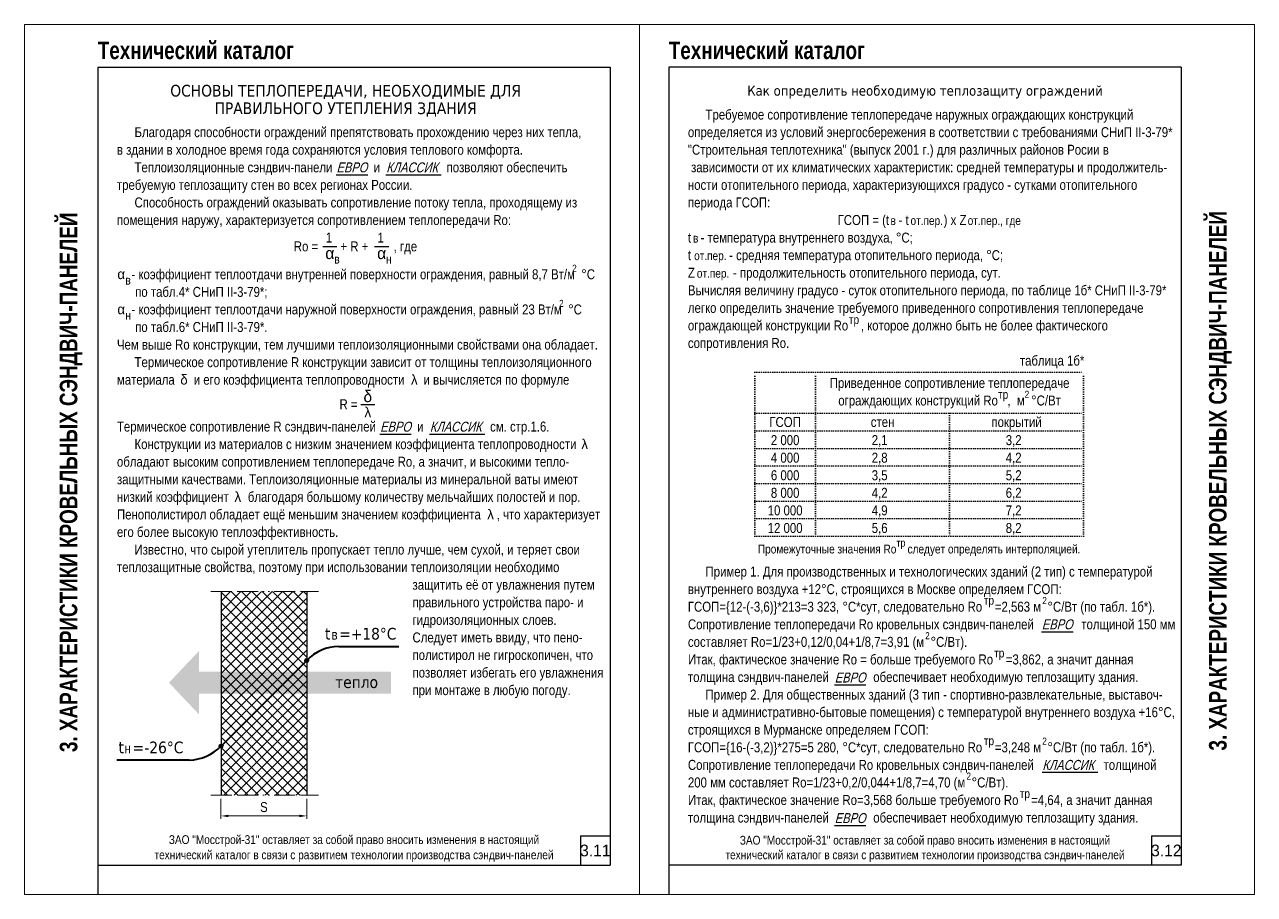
# Model space of a CAD drawing. Extents: x 5821 to 16321, y -13531 to 5774.
# Drawn here: x 5821 to 7921, y -6849 to -5364 of the extents above; entities that cross this region are included whole.
import ezdxf
from ezdxf.enums import TextEntityAlignment as Align

# ---------------------------------------------------------------- set-up
doc = ezdxf.new("R2010")
doc.units = 0
doc.header["$LTSCALE"] = 3
doc.linetypes.add('ACAD_ISO13W100', pattern=[36, 12, -3, 12, -3, 0, -3, 0, -3])
doc.linetypes.add('DOT2', pattern=[0.125, 0, -0.125])
doc.layers.get('0').update_dxf_attribs({"linetype": 'CONTINUOUS', "lineweight": 30})
for name, color, linetype, lineweight in [('Logo', 1, 'CONTINUOUS', 9), ('new_fill', 8, 'CONTINUOUS', 13), ('RAZMER', 7, 'CONTINUOUS', 9)]:
    doc.layers.add(name, color=color, linetype=linetype, lineweight=lineweight)
doc.layers.add('Punktir', color=7, linetype='CONTINUOUS')
doc.styles.add('LOGO', font='HATTEN.TTF')
doc.styles.get("Standard").update_dxf_attribs({"font": 'TAHOMA.TTF'})
doc.styles.add('style1', font='ARIALN.TTF')
doc.styles.add('style2', font='impact.TTF')
doc.styles.add('курсив', font='ARIAL.TTF', dxfattribs={"width": 0.8, "oblique": 15})

msp = doc.modelspace()

# ---------------------------------------------------------------- hatches: boundary and pattern name
at = {"layer": 'new_fill'}
h = msp.add_hatch(dxfattribs=at)
h.set_pattern_fill('ANSI37', color=256, scale=100, style=0)
h.set_pattern_definition([(45, (-3054.534, -21021.587), (-8.838835, 8.838835), []), (135, (-3054.534, -21021.587), (-8.838835, -8.838835), [])])
h.paths.add_polyline_path([(6302.93, -6331.79), (6156.64, -6331.79), (6156.64, -6679.3), (6302.93, -6679.3)])
msp.add_hatch(color=11, dxfattribs=at).paths.add_polyline_path([(6446.73, -6468.47), (6118.76, -6468.47), (6118.76, -6433.22), (6067.61, -6487.28), (6118.76, -6541.34), (6118.76, -6506.09), (6446.73, -6506.09)])

# ---------------------------------------------------------------- linework, layer by layer
at = {"color": 1}
for p, q in [((5946.09, -5436.59), (6821.09, -5436.59)), ((5946.09, -5436.59), (5946.09, -6848.74)), ((6821.09, -5436.59), (6821.09, -6798.74)), ((7796.09, -5436.59), (6921.09, -5436.59)), ((6921.09, -5436.59), (6921.09, -6848.74)), ((7796.09, -5436.59), (7796.09, -6798.74)), ((6353.23, -5620.12), (6406.97, -5620.12)), ((6438.22, -5620.12), (6532.67, -5620.12)), ((6427.73, -6062.83), (6481.47, -6062.83)), ((6512.72, -6062.83), (6607.18, -6062.83)), ((7557.61, -6400.24), (7611.35, -6400.24)), ((7204, -6491.06), (7257.74, -6491.06)), ((7558.64, -6640.24), (7653.69, -6640.24)), ((7204, -6731.06), (7257.74, -6731.06)), ((6770.18, -6748.74), (6821.09, -6748.74)), ((6770.18, -6748.74), (6770.18, -6798.74)), ((7745.18, -6748.74), (7796.09, -6748.74)), ((7745.18, -6748.74), (7745.18, -6798.74)), ((5946.09, -6798.74), (6821.09, -6798.74)), ((7796.09, -6798.74), (6921.09, -6798.74))]:
    msp.add_line(p, q, dxfattribs=at)
for p, q in [((6330.22, -5742.66), (6354.51, -5742.66)), ((6418.72, -5742.66), (6443.01, -5742.66)), ((6395, -6012.29), (6419.29, -6012.29)), ((6156.64, -6331.79), (6156.64, -6679.3)), ((6302.93, -6331.79), (6302.93, -6679.3))]:
    msp.add_line(p, q)
at = {"layer": 'Logo', "lineweight": 40}
for p, q in [((6357.4, -6425.33), (6460.36, -6425.33)), ((6302.93, -6449.22), (6156.64, -6595.5)), ((6102.17, -6619.39), (5978.77, -6619.39))]:
    msp.add_line(p, q, dxfattribs=at)
for centre in [(6302.93, -6449.22), (6156.64, -6595.5)]:
    msp.add_circle(centre, 2.94, dxfattribs=at)
for centre, start, end in [((6359.18, -6503.45), 91.30687, 136.05018), ((6100.39, -6541.27), 271.30687, 316.05018)]:
    msp.add_arc(centre, 78.14, start, end, dxfattribs=at)
at = {"layer": 'Punktir', "linetype": 'DOT2', "ltscale": 10}
for p, q in [((7067.78, -5957.21), (7629.41, -5957.21)), ((7067.78, -6237.21), (7067.78, -5957.21)), ((7171.78, -6237.21), (7171.78, -5957.21)), ((7629.41, -6237.21), (7629.41, -5957.21)), ((7067.78, -6027.21), (7629.41, -6027.21)), ((7400.59, -6027.21), (7400.59, -6237.21)), ((7067.78, -6057.21), (7629.41, -6057.21)), ((7067.78, -6087.21), (7629.41, -6087.21)), ((7067.78, -6117.21), (7629.41, -6117.21)), ((7067.78, -6147.21), (7629.41, -6147.21)), ((7067.78, -6177.21), (7629.41, -6177.21)), ((7067.78, -6207.21), (7629.41, -6207.21)), ((7067.78, -6237.21), (7629.41, -6237.21))]:
    msp.add_line(p, q, dxfattribs=at)
at = {"layer": 'RAZMER'}
for p, q in [((5821.09, -5363.74), (5821.09, -6848.74)), ((5821.09, -5363.74), (5821.09, -6848.74)), ((5821.09, -5363.74), (5821.09, -6848.74)), ((5821.09, -5363.74), (5821.09, -6848.74)), ((5821.09, -5363.74), (5821.09, -6848.74)), ((5821.09, -5363.74), (5821.09, -6848.74)), ((5821.09, -5363.74), (5821.09, -6848.74)), ((5821.09, -5363.74), (5821.09, -6848.74)), ((5821.09, -5363.74), (5821.09, -6848.74)), ((5821.09, -5363.74), (5821.09, -6848.74)), ((5821.09, -5363.74), (5821.09, -6848.74)), ((5821.09, -5363.74), (5821.09, -6848.74)), ((5821.09, -5363.74), (5821.09, -6848.74)), ((5821.09, -5363.74), (5821.09, -6848.74)), ((5821.09, -5363.74), (5821.09, -6848.74)), ((5821.09, -5363.74), (5821.09, -6848.74)), ((5821.09, -5363.74), (5821.09, -6848.74)), ((5821.09, -5363.74), (5821.09, -6848.74)), ((5821.09, -5363.74), (5821.09, -6848.74)), ((5821.09, -5363.74), (5821.09, -6848.74)), ((5821.09, -5363.74), (5821.09, -6848.74)), ((5821.09, -5363.74), (5821.09, -6848.74)), ((5821.09, -5363.74), (5821.09, -6848.74)), ((5821.09, -5363.74), (5821.09, -6848.74)), ((5821.09, -5363.74), (5821.09, -6848.74)), ((5821.09, -5363.74), (5821.09, -6848.74)), ((5821.09, -5363.74), (5821.09, -6848.74)), ((5821.09, -5363.74), (5821.09, -6848.74)), ((5821.09, -5363.74), (5821.09, -6848.74)), ((5821.09, -5363.74), (5821.09, -6848.74)), ((5821.09, -5363.74), (5821.09, -6848.74)), ((5821.09, -5363.74), (5821.09, -6848.74)), ((5821.09, -5363.74), (5821.09, -6848.74)), ((5821.09, -5363.74), (5821.09, -6848.74)), ((5821.09, -5363.74), (5821.09, -6848.74)), ((5821.09, -5363.74), (5821.09, -6848.74)), ((5821.09, -5363.74), (5821.09, -6848.74)), ((5821.09, -5363.74), (5821.09, -6848.74)), ((5821.09, -5363.74), (5821.09, -6848.74)), ((5821.09, -5363.74), (5821.09, -6848.74)), ((5821.09, -5363.74), (5821.09, -6848.74)), ((5821.09, -5363.74), (5821.09, -6848.74)), ((6156.43, -6685.85), (6156.43, -6719.76)), ((6302.93, -6685.85), (6302.93, -6719.76)), ((6168.93, -6714.76), (6290.43, -6714.76))]:
    msp.add_line(p, q, dxfattribs=at)
at = {"layer": 'RAZMER', "linetype": 'ACAD_ISO13W100'}
for p, q in [((6138.91, -6331.79), (6322.9, -6331.79)), ((6138.91, -6679.3), (6322.9, -6679.3))]:
    msp.add_line(p, q, dxfattribs=at)
at = {"layer": 'RAZMER'}
for points in [[(6871.09, -5363.74), (5821.09, -5363.74), (5821.09, -6848.74), (6871.09, -6848.74)], [(6871.09, -5363.74), (7921.09, -5363.74), (7921.09, -6848.74), (6871.09, -6848.74)]]:
    msp.add_lwpolyline(points, close=True, dxfattribs=at)
for points in [[(6168.93, -6712.68), (6168.93, -6716.84), (6156.43, -6714.76)], [(6290.43, -6712.68), (6290.43, -6716.84), (6302.93, -6714.76)]]:
    msp.add_solid(points, dxfattribs=at)

# ---------------------------------------------------------------- texts
for s, p in [('ОСНОВЫ ТЕПЛОПЕРЕДАЧИ, НЕОБХОДИМЫЕ ДЛЯ', (6369.19, -5476.59)), ('ПРАВИЛЬНОГО УТЕПЛЕНИЯ ЗДАНИЯ', (6369.19, -5506.59))]:
    msp.add_text(s, height=20).set_placement(p, align=Align.MIDDLE_CENTER)
at = {"color": 1}
msp.add_text('Как определить необходимую теплозащиту ограждений', height=17, dxfattribs=at).set_placement((7358.59, -5476.59), align=Align.MIDDLE_CENTER)
at = {"style": 'style1'}
for s, height, p in [('Требуемое сопротивление теплопередаче наружных ограждающих конструкций', 17, (6983.77, -5525.88)), ('Благодаря способности ограждений препятствовать прохождению через них тепла,', 17, (6008.77, -5555.88)), ('определяется из условий энергосбережения в соответствии с требованиями СНиП II-3-79*', 17, (6953.77, -5555.88)), ('в здании в холодное время года сохраняются условия теплового комфорта.', 17, (5978.77, -5585.88)), ('"Строительная теплотехника" (выпуск 2001 г.) для различных районов Росии в', 17, (6953.77, -5585.88)), ('Теплоизоляционные сэндвич-панели             и                     позволяют обеспечить', 17, (6008.77, -5615.88)), (' зависимости от их климатических характеристик: средней температуры и продолжитель-', 17, (6953.77, -5615.88)), ('требуемую теплозащиту стен во всех регионах России.', 17, (5978.77, -5645.88)), ('ности отопительного периода, характеризующихся градусо - сутками отопительного', 17, (6953.77, -5645.88)), ('Способность ограждений оказывать сопротивление потоку тепла, проходящему из', 17, (6008.77, -5675.88)), ('периода ГСОП:', 17, (6953.77, -5675.88)), ('помещения наружу, характеризуется сопротивлением теплопередачи Ro:', 17, (5978.77, -5705.88)), ('ГСОП = (t   - t           ) х Z', 17, (7209.57, -5705.88)), ('в', 15, (7299.73, -5705.88)), ('от.пер.', 15, (7333.9, -5705.88)), ('от.пер., где', 15, (7431.52, -5705.88)), ('t   - температура внутреннего воздуха, %%dC;', 17, (6953.77, -5735.88)), ('в', 15, (6962.58, -5735.88)), ('t            - средняя температура отопительного периода, %%dC;', 17, (6953.77, -5765.88)), ('от.пер.', 15, (6964.34, -5765.88)), (' - коэффициент теплоотдачи внутренней поверхности ограждения, равный 8,7 Вт/м  %%dС', 17, (5998.23, -5798.52)), ('Z            - продолжительность отопительного периода, сут.', 17, (6953.77, -5795.88)), ('от.пер.', 15, (6969.04, -5795.88)), ('по табл.4* СНиП II-3-79*;', 17, (6009.9, -5828.52)), ('Вычисляя величину градусо - суток отопительного периода, по таблице 1б* СНиП II-3-79* ', 17, (6953.77, -5825.88)), ('легко определить значение требуемого приведенного сопротивления теплопередаче', 17, (6953.77, -5855.88)), (' - коэффициент теплоотдачи наружной поверхности ограждения, равный 23 Вт/м  %%dС', 17, (5998.23, -5858.52)), ('по табл.6* СНиП II-3-79*.', 17, (6009.9, -5888.52)), ('ограждающей конструкции Ro    , которое должно быть не более фактического', 17, (6953.77, -5885.88)), ('тр', 15, (7228.68, -5874.87)), ('Чем выше Ro конструкции, тем лучшими теплоизоляционными свойствами она обладает.', 17, (5978.77, -5918.52)), ('сопротивления Ro.', 17, (6953.77, -5915.88)), ('Термическое сопротивление R конструкции зависит от толщины теплоизоляционного', 17, (6008.77, -5948.52)), ('материала      и его коэффициента теплопроводности      и вычисляется по формуле', 17, (5978.77, -5978.52)), ('тр', 15, (7483.33, -6002.64)), ('Термическое сопротивление R сэндвич-панелей             и                     см. стр.1.6.', 17, (5978.77, -6058.52)), ('Конструкции из материалов с низким значением коэффициента теплопроводности', 17, (6008.77, -6088.52)), ('обладают высоким сопротивлением теплопередаче Ro, а значит, и высокими тепло-', 17, (5978.77, -6118.52)), ('защитными качествами. Теплоизоляционные материалы из минеральной ваты имеют', 17, (5978.77, -6148.52)), ('низкий коэффициент      благодаря большому количеству мельчайших полостей и пор.', 17, (5978.77, -6178.52)), ('Пенополистирол обладает ещё меньшим значением коэффициента     , что характеризует', 17, (5978.77, -6208.52)), ('его более высокую теплоэффективность.', 17, (5978.77, -6238.52)), ('Известно, что сырой утеплитель пропускает тепло лучше, чем сухой, и теряет свои', 17, (6008.77, -6268.52)), ('тр', 13, (7309.97, -6255.04)), ('теплозащитные свойства, поэтому при использовании теплоизоляции необходимо', 17, (5978.77, -6298.52)), ('Пример 1. Для производственных и технологических зданий (2 тип) с температурой', 17, (6983.77, -6306.1)), ('защитить её от увлажнения путем', 17, (6483.48, -6328.52)), ('внутреннего воздуха +12%%dC, строящихся в Москве определяем ГСОП:', 17, (6953.77, -6336.1)), ('правильного устройства паро- и', 17, (6483.48, -6358.52)), ('ГСОП={12-(-3,6)}*213=3 323, %%dC*сут, следовательно Ro    =2,563 м  %%dС/Вт (по табл. 1б*).', 17, (6953.77, -6366.1)), ('тр', 15, (7459.08, -6354.13)), ('гидроизоляционных слоев.', 17, (6483.48, -6388.52)), ('Сопротивление теплопередачи Ro кровельных сэндвич-панелей               толщиной 150 мм ', 17, (6953.77, -6396.1)), ('Следует иметь ввиду, что пено-', 17, (6483.48, -6418.52)), ('составляет Ro=1/23+0,12/0,04+1/8,7=3,91 (м  %%dС/Вт).', 17, (6953.77, -6426.1)), ('полистирол не гигроскопичен, что', 17, (6483.48, -6448.52)), ('Итак, фактическое значение Ro = больше требуемого Ro    =3,862, а значит данная', 17, (6953.77, -6456.1)), ('тр', 15, (7476.66, -6444.18)), ('позволяет избегать его увлажнения ', 17, (6483.48, -6478.52)), ('толщина сэндвич-панелей              обеспечивает необходимую теплозащиту здания.', 17, (6953.77, -6486.1)), ('при монтаже в любую погоду.', 17, (6483.48, -6508.52)), ('Пример 2. Для общественных зданий (3 тип - спортивно-развлекательные, выставоч-', 17, (6983.77, -6516.1)), ('ные и административно-бытовые помещения) с температурой внутреннего воздуха +16%%dC,', 17, (6953.77, -6546.1)), ('строящихся в Мурманске определяем ГСОП:', 17, (6953.77, -6576.1)), ('ГСОП={16-(-3,2)}*275=5 280, %%dC*сут, следовательно Ro    =3,248 м  %%dС/Вт (по табл. 1б*).', 17, (6953.77, -6606.1)), ('тр', 15, (7459.08, -6593.94)), ('Сопротивление теплопередачи Ro кровельных сэндвич-панелей                      толщиной', 17, (6953.77, -6636.1)), ('200 мм составляет Ro=1/23+0,2/0,044+1/8,7=4,70 (м  %%dС/Вт).', 17, (6953.77, -6666.1)), ('Итак, фактическое значение Ro=3,568 больше требуемого Ro    =4,64, а значит данная', 17, (6953.77, -6696.1)), ('тр', 15, (7520.42, -6684.18)), ('толщина сэндвич-панелей              обеспечивает необходимую теплозащиту здания.', 17, (6953.77, -6726.1))]:
    msp.add_text(s, height=height, dxfattribs=at).set_placement(p)
at = {"color": 1, "style": 'курсив', "oblique": 15, "width": 0.8}
for s, p in [('ЕВРО', (6353.65, -5616.04)), ('КЛАССИК', (6438.64, -5616.04)), ('ЕВРО', (6428.16, -6058.75)), ('КЛАССИК', (6513.15, -6058.75)), ('ЕВРО', (7558.04, -6396.17)), ('ЕВРО', (7204.42, -6486.98)), ('КЛАССИК', (7559.06, -6636.17)), ('ЕВРО', (7204.42, -6726.98))]:
    msp.add_text(s, height=17, dxfattribs=at).set_placement(p)
at = {"style": 'style1'}
for s, height, p in [('1', 17, (6340.77, -5735.88)), ('1', 17, (6429.27, -5735.88)), ('Ro =', 17, (6301.65, -5750.88)), ('+ R +        , где', 17, (6425.91, -5750.88)), ('в', 15, (6354.6, -5771.68)), ('н', 15, (6443.1, -5771.68)), ('2', 12, (6760.09, -5785.7)), ('в', 15, (5997.9, -5807.59)), ('2', 12, (6737.65, -5845.74)), ('н', 15, (5997.9, -5867.59)), ('таблица 1б*', 17, (7575.61, -5945.88)), ('Приведенное сопротивление теплопередаче', 17, (7400.59, -5984.01)), ('R =', 17, (6374.26, -6020.5)), ('ограждающих конструкций Ro   ,  м  %%dС/Вт', 17, (7400.59, -6014.01)), ('2', 12, (7532.7, -6000.9)), ('2 000', 17, (7119.78, -6081.64)), ('2,1', 17, (7281.18, -6081.64)), ('3,2', 17, (7510, -6081.64)), ('4 000', 17, (7119.78, -6111.64)), ('2,8', 17, (7281.18, -6111.64)), ('4,2', 17, (7510, -6111.64)), ('6 000', 17, (7119.78, -6141.64)), ('3,5', 17, (7281.18, -6141.64)), ('5,2', 17, (7510, -6141.64)), ('8 000', 17, (7119.78, -6171.64)), ('4,2', 17, (7281.18, -6171.64)), ('6,2', 17, (7510, -6171.64)), ('10 000', 17, (7119.78, -6201.64)), ('4,9', 17, (7281.18, -6201.64)), ('7,2', 17, (7510, -6201.64)), ('12 000', 17, (7119.78, -6231.64)), ('5,6', 17, (7281.18, -6231.64)), ('8,2', 17, (7510, -6231.64)), ('Промежуточные значения Ro    следует определять интерполяцией.', 15, (7348.59, -6266.64)), ('2', 12, (7562.74, -6353.11)), ('в', 17, (6350.38, -6413.75)), ('2', 12, (7362.8, -6413.08)), ('2', 12, (7562.74, -6593.05)), ('н', 17, (5997.32, -6607.81)), ('2', 12, (7433.32, -6652.76)), ('S', 17, (6229.68, -6708.15)), ('ЗАО "Мосстрой-31" оставляет за собой право вносить изменения в настоящий', 15, (6383.59, -6762.74)), ('ЗАО "Мосстрой-31" оставляет за собой право вносить изменения в настоящий', 15, (7358.59, -6763.74)), ('технический каталог в связи с развитием технологии производства сэндвич-панелей', 15, (6383.59, -6788.74)), ('технический каталог в связи с развитием технологии производства сэндвич-панелей', 15, (7358.59, -6788.74))]:
    msp.add_text(s, height=height, dxfattribs=at).set_placement(p, align=Align.CENTER)
for s, p in [('ГСОП', (7119.78, -6042.21)), ('стен', (7286.18, -6042.21)), ('покрытий', (7515, -6042.21))]:
    msp.add_text(s, height=17, dxfattribs=at).set_placement(p, align=Align.MIDDLE_CENTER)
at = {"color": 0}
for s, p in [('t  =+18%%dC', (6395.03, -6413.75)), ('тепло', (6388.01, -6496.35)), ('t  =-26%%dC', (6036.83, -6607.81))]:
    msp.add_text(s, height=20, dxfattribs=at).set_placement(p, align=Align.CENTER)
at = {"attachment_point": 8, "style": 'style1'}
for s, insert, char_height in [('{\\fGreekS|b0|i0|c204|p0;a}', (6342.37, -5764.37), 20), ('{\\fGreekS|b0|i0|c204|p0;a}', (6430.87, -5764.37), 20), ('{\\fGreekS|b0|i0|c204|p0;a}', (5986.08, -5798.52), 17), ('{\\fGreekS|b0|i0|c204|p0;a}', (5986.08, -5858.52), 17), ('{\\fGreekS|b0|i0|c204|p0;d}', (6093.28, -5978.52), 17), ('{\\fGreekS|b0|i0|c204|p0;l}', (6486.53, -5978.52), 17), ('{\\fGreekS|b0|i0|c204|p0;d}', (6407.14, -6008.56), 20), ('{\\fGreekS|b0|i0|c204|p0;l}', (6407.14, -6033.99), 17), ('{\\fGreekS|b0|i0|c204|p0;l}', (6777.51, -6088.52), 17), ('{\\fGreekS|b0|i0|c204|p0;l}', (6185.2, -6178.52), 17), ('{\\fGreekS|b0|i0|c204|p0;l}', (6616.78, -6208.52), 17)]:
    msp.add_mtext(s, dxfattribs=dict(at, insert=insert, char_height=char_height))
at = {"layer": 'new_fill', "style": 'style2'}
for p in [(5946.09, -5422.69), (6921.1, -5422.69)]:
    msp.add_text('Технический каталог', height=30, dxfattribs=at).set_placement(p)
msp.add_text('3. ХАРАКТЕРИСТИКИ КРОВЕЛЬНЫХ СЭНДВИЧ-ПАНЕЛЕЙ', height=30, rotation=90, dxfattribs=at).set_placement((5911.09, -6145.17), align=Align.CENTER)
msp.add_text('3. ХАРАКТЕРИСТИКИ КРОВЕЛЬНЫХ СЭНДВИЧ-ПАНЕЛЕЙ', height=30, rotation=90, dxfattribs=at).set_placement((7858.59, -6142.67), align=Align.MIDDLE_CENTER)
at = {"layer": 'new_fill', "style": 'LOGO'}
for s, p in [('3.11', (6795.64, -6773.74)), ('3.12', (7770.64, -6773.74))]:
    msp.add_text(s, height=20, dxfattribs=at).set_placement(p, align=Align.MIDDLE_CENTER)

doc.saveas('drawing.dxf')
